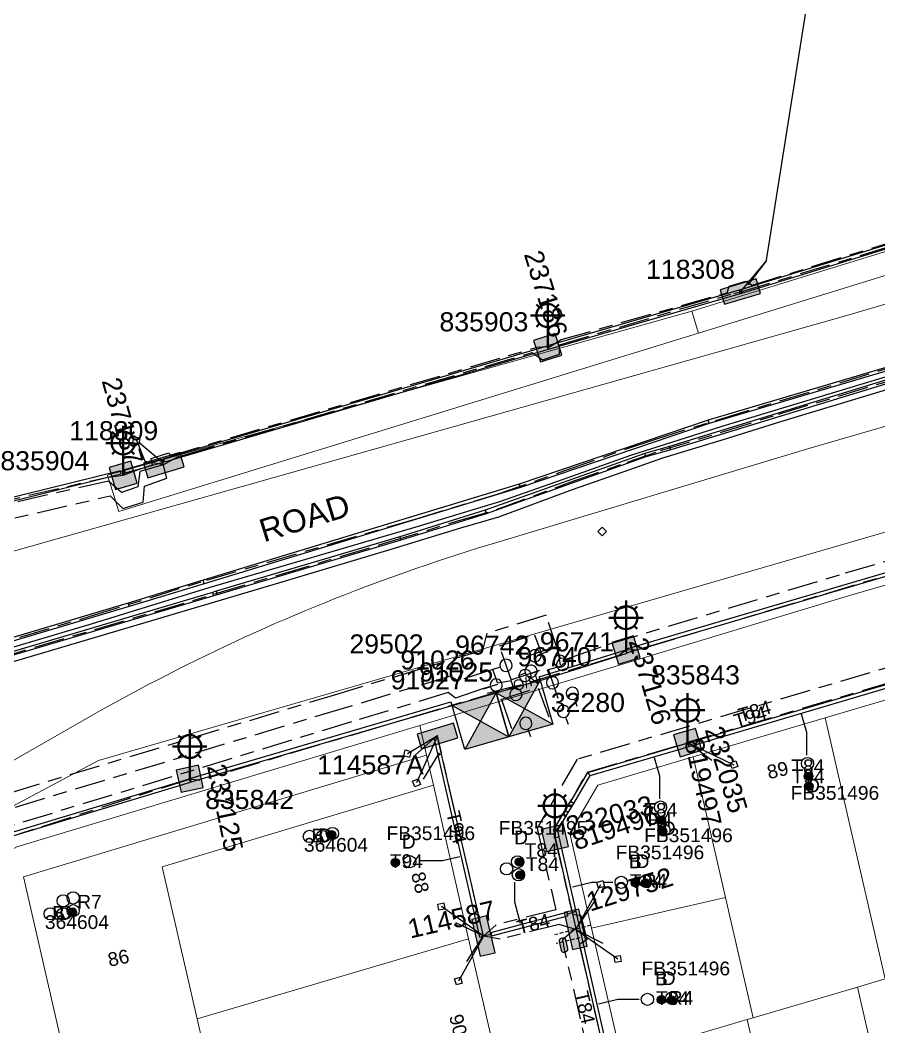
# Model space of a CAD drawing. Header units: metres. Extents: x 303957 to 307239, y 6268736 to 6272503.
# Drawn here: x 305712.5 to 305825, y 6269653.7 to 6269785.5 of the extents above; entities that cross this region are included whole.
import ezdxf
from ezdxf.enums import TextEntityAlignment as Align

# ---------------------------------------------------------------- set-up
doc = ezdxf.new("R2010")
doc.units = ezdxf.units.M
doc.linetypes.add('Cable Exist UG', pattern=[8.2, 4, -1.2, 1.8, -1.2])
doc.linetypes.add('DASHED', pattern=[0.75, 0.5, -0.25])
doc.layers.get('0').update_dxf_attribs({"color": 6})
for name, color, linetype, lineweight in [('Cadastre Land Parcels_SP_EXT', 9, 'Continuous', 5), ('Cadastre Roads_SP_EXT', 9, 'Continuous', 5), ('Cadastre Roads_SP_NEW', 2, 'Continuous', 5)]:
    doc.layers.add(name, color=color, linetype=linetype, lineweight=lineweight)
for name, color, linetype in [('Duct_SP_EXT', 7, 'Continuous'), ('Equip_HV_EXT', 7, 'Continuous'), ('Equip_LV_EXT', 7, 'Continuous'), ('Equip_SP_SL_EXT', 7, 'Continuous'), ('Mains_HV_MOD', 3, 'Continuous'), ('Mains_LV_EXT', 7, 'Continuous'), ('Mains_LV_SL_EXT', 7, 'Continuous'), ('Mains_SL_EXT', 7, 'Continuous'), ('Mains_SL_MOD', 3, 'Continuous'), ('Mains_TR_EXT', 7, 'Continuous'), ('Services_SP_EXT', 7, 'Continuous'), ('Sub_SP_EXT', 7, 'Continuous'), ('SupportsUG_SP_LV_EXT', 7, 'Continuous'), ('SupportsUG_SP_LV_SL_EXT', 7, 'Continuous'), ('Trench_SP_EXT', 7, 'Continuous')]:
    doc.layers.add(name, color=color, linetype=linetype)
doc.layers.add('UNKNOWN_FEATURES', color=1, linetype='DASHED', plot=False)
doc.styles.add('COLUMN_LABEL', font='arial.ttf')
doc.styles.add('iecARIAL', font='arial.ttf', dxfattribs={"height": 2})
doc.styles.add('POLE_LABEL', font='arial.ttf')
doc.styles.get("Standard").update_dxf_attribs({"font": 'arial.ttf'})
doc.styles.add('SWITCH_LABEL', font='arial.ttf', dxfattribs={"height": 2.5})
doc.linetypes.add('Cable P UG', pattern='A,6,-0.5,["P",Standard,S=1.7,R=0,X=0.5,Y=-1],-2.9', length=9.4)

# ---------------------------------------------------------------- blocks, each defined once
blk = doc.blocks.new('COLUMN_EXT')
blk.add_hatch(color=256).paths.add_polyline_path([(-1.49, 1.48), (-1.49, -1.49), (1.48, -1.49), (1.48, 1.48)])
blk.add_lwpolyline([(-1.49, -1.49), (1.48, -1.49), (1.48, 1.48), (-1.49, 1.48)], close=True)
for tag, height, style, flags, p in [('ASSET_NUM', 2.5, 'COLUMN_LABEL', 8, (2, 2)), ('STRUCTURE_PLANT_NUMBER', 0.2, 'POLE_LABEL', 9, (1.81, 0.03)), ('STREET_CODE', 0.2, 'COLUMN_LABEL', 9, (1.81, -0.2))]:
    blk.add_attdef(tag, text='', height=height, dxfattribs=dict(style=style, flags=flags)).set_placement(p, align=Align.MIDDLE_LEFT)
at = {"flags": 9}
for tag, p in [('COLUMN_TYPE', (1.81, -0.4)), ('OWNED_BY', (1.81, -0.6)), ('STATE', (1.81, -0.8)), ('USAGE', (1.81, -1)), ('LEGEND', (1.81, -1.2)), ('LOCATION', (1.81, -1.4)), ('STREETNAME', (1.81, -1.6)), ('SUBURB', (1.81, -1.8)), ('NOTES', (1.81, -2))]:
    blk.add_attdef(tag, text='', height=0.2, dxfattribs=at).set_placement(p, align=Align.MIDDLE_LEFT)
at = {"flags": 1}
blk.add_attdef('Z', (1.81, -2.35), '', height=0.2, dxfattribs=at)
blk = doc.blocks.new('PILLAR_EXT')
blk.add_hatch(color=256).paths.add_polyline_path([(-2.475, 0.99), (-2.475, -0.99), (2.475, -0.99), (2.475, 0.99)])
blk.add_lwpolyline([(-2.475, -0.99), (2.475, -0.99), (2.475, 0.99), (-2.475, 0.99)], close=True)
at = {"style": 'iecARIAL', "flags": 8}
blk.add_attdef('ASSET_NUM', (1.5, 3.5), '', height=2.5, dxfattribs=at)
for tag, p, flags in [('OWNED_BY', (0, -0.2), 9), ('STATE', (0, -0.4), 9), ('SUPPORT_TYPE', (0, -0.6), 9), ('USAGE', (0, -0.8), 9), ('LEGEND', (0, -1), 9), ('LOCATION', (0, -1.2), 9), ('NOTES', (0, -1.4), 9), ('STREETNAME', (0, -1.8), 9), ('SUBURB', (0, -2), 1), ('PARENT', (0, -1.6), 9)]:
    blk.add_attdef(tag, p, '', height=0.2, dxfattribs=dict(flags=flags))
blk = doc.blocks.new('DUCT_EXT')
blk.add_circle((0, 0.8), 0.8)
at = {"flags": 1}
blk.add_attdef('Z', (0, 0), '', height=0.2, dxfattribs=at)
at = {"flags": 9}
for tag, p in [('DUCT_CODE', (0, 0)), ('XSECT_TYPE', (0, -0.2)), ('STATE', (0, -0.6)), ('FB_REFERENCE', (0, -0.4)), ('NOTES', (0, -0.8))]:
    blk.add_attdef(tag, text='', height=0.2, dxfattribs=at).set_placement(p, align=Align.MIDDLE_LEFT)
blk = doc.blocks.new('SL_LANTERN_EXT')
at = {"lineweight": 40}
for p, q in [((-1.46, 5.68), (-1.06, 5.28)), ((0, 1.97), (0, 6.47)), ((1.46, 5.68), (1.06, 5.28)), ((-2.25, 4.22), (2.25, 4.22)), ((-1.46, 2.76), (-1.06, 3.16)), ((0, 0), (0, 2.72)), ((1.46, 2.76), (1.06, 3.16))]:
    blk.add_line(p, q, dxfattribs=at)
blk.add_circle((0, 4.22), 1.5, dxfattribs=at)
at = {"style": 'iecARIAL', "flags": 8}
blk.add_attdef('ASSET_NUM', (1.5, 1.5), '', height=2.5, dxfattribs=at)
for tag, p, height, flags in [('CONSTRUCTED_VOLTAGE', (0.98, -0.65), 0.2, 9), ('CONTROL_TYPE', (0.98, -0.85), 0.2, 9), ('LANTERN_PURPOSE', (0.98, -1.05), 0.2, 9), ('LANTERN_TYPE', (0.98, -1.25), 0.2, 9), ('NO_PHASES', (0.98, -1.45), 0.2, 9), ('LNUMBER', (2.18, -3.25), 2.5, 8), ('OPERATING_VOLTAGE', (0.98, -1.65), 0.2, 9), ('ORIENTATION', (0.98, -1.85), 0.2, 9), ('OWNED_BY', (0.98, -2.05), 0.2, 9), ('STATE', (0.98, -2.25), 0.2, 9), ('USAGE', (0.98, -2.45), 0.2, 9), ('CEXIST', (0.98, -2.65), 0.2, 9), ('CNEW', (0.98, -2.85), 0.2, 9), ('CNUMBER', (0.98, -3.05), 0.2, 9), ('CREMOVE', (0.98, -3.25), 0.2, 9), ('CREPLACE', (0.98, -3.45), 0.2, 9), ('LKINGHEIGHT', (0.98, -3.65), 0.2, 9), ('LBRACKET', (0.98, -3.85), 0.2, 9), ('LBRACKETVOCAB', (0.98, -4.05), 0.2, 9), ('LCATEGORY', (0.98, -4.25), 0.2, 9), ('LCHARGE1', (0.98, -4.45), 0.2, 9), ('LCHARGE1PERCENT', (0.98, -4.65), 0.2, 9), ('LCHARGE2', (0.98, -4.85), 0.2, 9), ('LCHARGE2PERCENT', (0.98, -5.05), 0.2, 9), ('LCHARGE3', (0.98, -5.25), 0.2, 9), ('LCHARGE3PERCENT', (0.98, -5.45), 0.2, 9), ('LEXIST', (0.98, -5.65), 0.2, 9), ('LLAMP', (0.98, -5.85), 0.2, 9), ('LLAMPVOCAB', (0.98, -6.05), 0.2, 9), ('LMAST', (0.98, -6.25), 0.2, 9), ('LMASTVOCAB', (0.98, -6.45), 0.2, 9), ('LNEW', (0.98, -6.65), 0.2, 9), ('LANTNUMBER', (0.98, -6.85), 0.2, 9), ('LOUTREACH', (0.98, -7.25), 0.2, 9), ('LOUTREACHVOCAB', (0.98, -7.45), 0.2, 9), ('LRATECODE', (0.98, -7.65), 0.2, 9), ('LREMOVE', (0.98, -7.85), 0.2, 9), ('LREPLACE', (0.98, -8.05), 0.2, 9), ('STREETNAME', (0.98, -9.25), 0.2, 9), ('LTYPE', (0.98, -8.25), 0.2, 9), ('LTYPEVOCAB', (0.98, -8.45), 0.2, 9), ('LEGEND', (0.98, -8.65), 0.2, 9), ('LOCATION', (0.98, -8.85), 0.2, 9), ('NOTES', (0.98, -9.05), 0.2, 9), ('SUBURB', (0.98, -9.45), 0.2, 1)]:
    blk.add_attdef(tag, p, '', height=height, dxfattribs=dict(flags=flags))
blk = doc.blocks.new('CCP_EXT')
at = {"flags": 9}
for tag, p in [('LEGEND', (0, -1.4)), ('STATE', (0, -1.8)), ('LIFE_SUPPORT', (0, -1.6)), ('NOTES', (0, -2))]:
    blk.add_attdef(tag, text='', height=0.2, dxfattribs=at).set_placement(p, align=Align.MIDDLE_LEFT)
blk.add_wipeout([(0, 0.57), (0.57, 0), (0, -0.57), (-0.57, 0)])
blk.add_lwpolyline([(-0.57, 0), (0, 0.57), (0.57, 0), (0, -0.57), (-0.57, 0)])
at = {"flags": 1}
blk.add_attdef('Z', (0, 0), '', height=0.2, dxfattribs=at)
at = {"flags": 9}
for tag, p in [('CCP_TYPE', (0, 0)), ('CONSTRUCTED_VOLTAGE', (0, -0.2)), ('OPERATING_VOLTAGE', (0, -0.6)), ('ORIENTATION', (0, -0.8)), ('OWNED_BY', (0, -1)), ('NO_PHASES', (0, -0.4)), ('USAGE', (0, -1.2))]:
    blk.add_attdef(tag, text='', height=0.2, dxfattribs=at).set_placement(p, align=Align.MIDDLE_LEFT)
blk = doc.blocks.new('LV_STJ_EXT')
h = blk.add_hatch(color=256)
edge = h.paths.add_edge_path()
edge.add_ellipse((-0.59, 0.13), major_axis=(0.226, 0.226), ratio=1, start_angle=45, end_angle=135)
edge.add_line((-0.91, 0.13), (-0.91, -0.13))
edge.add_ellipse((-0.59, -0.13), major_axis=(0.226, 0.226), ratio=1, start_angle=135, end_angle=225)
edge.add_line((-0.59, -0.45), (0.59, -0.45))
edge.add_ellipse((0.59, -0.13), major_axis=(-0.226, 0.226), ratio=1, start_angle=135, end_angle=225)
edge.add_line((0.91, -0.13), (0.91, 0.13))
edge.add_ellipse((0.59, 0.13), major_axis=(-0.226, 0.226), ratio=1, start_angle=225, end_angle=315)
edge.add_line((0.59, 0.45), (-0.59, 0.45))
blk.add_lwpolyline([(-0.91, 0.13), (-0.91, -0.13, 0.414214), (-0.59, -0.45), (0.59, -0.45, 0.414214), (0.91, -0.13), (0.91, 0.13, 0.414214), (0.59, 0.45), (-0.59, 0.45, 0.414214)], format="xyb", close=True)
at = {"flags": 1}
blk.add_attdef('Z', (0, 0), '', height=0.2, dxfattribs=at)
at = {"flags": 9}
for tag, p in [('ORIENTATION', (0, 0)), ('USAGE', (0, -0.2)), ('LEGEND', (0, -0.4)), ('NOTES', (0, -0.6))]:
    blk.add_attdef(tag, text='', height=0.2, dxfattribs=at).set_placement(p, align=Align.MIDDLE_LEFT)
blk = doc.blocks.new('SWG_HOLEC_SU_EXT')
blk.add_line((1.8, -2), (5.8, -2))
for points in [[(1, 0), (0, 0)], [(6.6, 0), (7.6, 0)]]:
    blk.add_lwpolyline(points)
for points in [[(1.8, -0.8, 1), (1.8, 0.8, 1)], [(5.8, -0.8, 1), (5.8, 0.8, 1)]]:
    blk.add_lwpolyline(points, format="xyb", close=True)
at = {"style": 'SWITCH_LABEL', "flags": 8}
blk.add_attdef('ASSET_NUM', text='', height=2.5, rotation=179.9544, dxfattribs=at).set_placement((-2.4, 0), align=Align.MIDDLE_LEFT)
at = {"flags": 1}
blk.add_attdef('Z', (0, 0), '', height=0.2, dxfattribs=at)
at = {"flags": 9}
for tag, p in [('ACTUAL_STATUS', (0, -0.4)), ('CONSTRUCTED_VOLTAGE', (0, -0.6)), ('OPERATING_VOLTAGE', (0, -1)), ('ORIENTATION', (0, -1.2)), ('OWNED_BY', (0, -1.4)), ('NO_PHASES', (0, -0.8)), ('STATE', (0, -1.8)), ('SWITCH_TYPE', (0, -2)), ('STREETNAME', (0, -2.6)), ('PARENT', (0, -1.6)), ('USAGE', (0, -2.2)), ('LOCATION', (0, -2.4)), ('SUBURB', (0, -2.8)), ('NOTES', (0, -3))]:
    blk.add_attdef(tag, text='', height=0.2, dxfattribs=at).set_placement(p, align=Align.MIDDLE_LEFT)
at = {"style": 'SWITCH_LABEL', "flags": 9}
blk.add_attdef('STREET_CODE', text='', height=0.2, dxfattribs=at).set_placement((0, -0.2), align=Align.MIDDLE_LEFT)
blk = doc.blocks.new('SWG_HOLEC_SU_NO_EXT')
blk.add_line((1.8, -2), (5.8, -2))
for points in [[(1, 0), (0, 0)], [(6.6, 0), (7.6, 0)]]:
    blk.add_lwpolyline(points)
for points in [[(1.8, -0.8, 1), (1.8, 0.8, 1)], [(5.8, -0.8, 1), (5.8, 0.8, 1)]]:
    blk.add_lwpolyline(points, format="xyb", close=True)
at = {"insert": (5.31, -3.64), "char_height": 1.4, "width": 3.8863, "attachment_point": 1, "rotation": 180}
blk.add_mtext('{\\fArial|b0|i0|c0|p34;N/O}', dxfattribs=at)
at = {"style": 'SWITCH_LABEL', "flags": 8}
blk.add_attdef('ASSET_NUM', text='', height=2.5, rotation=179.9544, dxfattribs=at).set_placement((-2.4, 0), align=Align.MIDDLE_LEFT)
at = {"flags": 1}
blk.add_attdef('Z', (0, 0), '', height=0.2, dxfattribs=at)
at = {"flags": 9}
for tag, p in [('ACTUAL_STATUS', (0, -0.4)), ('CONSTRUCTED_VOLTAGE', (0, -0.6)), ('OPERATING_VOLTAGE', (0, -1)), ('ORIENTATION', (0, -1.2)), ('OWNED_BY', (0, -1.4)), ('NO_PHASES', (0, -0.8)), ('STATE', (0, -1.8)), ('SWITCH_TYPE', (0, -2)), ('STREETNAME', (0, -2.6)), ('PARENT', (0, -1.6)), ('USAGE', (0, -2.2)), ('LOCATION', (0, -2.4)), ('SUBURB', (0, -2.8)), ('NOTES', (0, -3))]:
    blk.add_attdef(tag, text='', height=0.2, dxfattribs=at).set_placement(p, align=Align.MIDDLE_LEFT)
at = {"style": 'SWITCH_LABEL', "flags": 9}
blk.add_attdef('STREET_CODE', text='', height=0.2, dxfattribs=at).set_placement((0, -0.2), align=Align.MIDDLE_LEFT)
blk = doc.blocks.new('SWITCHING_STATION_EXT')
blk.add_hatch(color=256).paths.add_polyline_path([(-3, 3), (-3, -3), (0, 0)])
h = blk.add_hatch(color=256)
h.paths.add_polyline_path([(0, 0), (3, -3), (3, 3)])
h.paths.add_polyline_path([(3.59, -1.15), (4.63, -1.15), (4.63, -0.85), (3.59, -0.85)], flags=9)
h.paths.add_polyline_path([(3.59, -0.95), (4.83, -0.95), (4.83, -0.65), (3.59, -0.65)], flags=9)
h.paths.add_polyline_path([(3.59, -0.75), (4.63, -0.75), (4.63, -0.45), (3.59, -0.45)], flags=9)
h.paths.add_polyline_path([(3.59, -0.55), (4.83, -0.55), (4.83, -0.25), (3.59, -0.25)], flags=9)
h.paths.add_polyline_path([(3.59, -0.35), (5.69, -0.35), (5.69, -0.05), (3.59, -0.05)], flags=9)
for p, q in [((-3, 3), (3, -3)), ((-3, -3), (3, 3)), ((-2.4, 2.33), (-2.4, 2.33, 0)), ((2.33, 2.33), (2.33, 2.33, 0))]:
    blk.add_line(p, q)
blk.add_lwpolyline([(-3, 3), (3, 3), (3, -3), (-3, -3)], close=True)
for tag, height, flags, p in [('ASSET_NUM', 2.5, 8, (3.46, 2)), ('STREET_CODE', 0.2, 9, (1.5, 0)), ('CONSTRUCTED_VOLTAGE', 0.2, 9, (1.5, -0.2)), ('OPERATING_VOLTAGE', 0.2, 9, (1.5, -0.6)), ('OPERATED_BY', 0.2, 9, (1.5, -0.8)), ('ORIENTATION', 0.2, 9, (1.5, -1.2)), ('OWNED_BY', 0.2, 9, (1.5, -1.4)), ('NO_PHASES', 0.2, 9, (1.5, -0.4)), ('MAINTAINED_BY', 0.2, 9, (1.5, -1)), ('STATE', 0.2, 9, (1.5, -1.6)), ('SITE_TYPE', 0.2, 9, (1.5, -2.6)), ('PARENT', 0.2, 9, (1.5, -1.8)), ('USAGE', 0.2, 9, (1.5, -2)), ('LEGEND', 0.2, 9, (1.5, -2.2)), ('LOCATION', 0.2, 9, (1.5, -2.4)), ('STREETNAME', 0.2, 9, (1.5, -2.8)), ('SUBURB', 0.2, 9, (1.5, -3)), ('Z', 0.2, 1, (1.5, -3.4)), ('NOTES', 0.2, 9, (1.5, -3.2))]:
    blk.add_attdef(tag, text='', height=height, dxfattribs=dict(flags=flags)).set_placement(p, align=Align.MIDDLE_LEFT)
blk = doc.blocks.new('CABLE_LARGE_EXT')
h = blk.add_hatch(color=256)
edge = h.paths.add_edge_path()
edge.add_arc((0, 0.55), 0.55, 0, 360)
blk.add_circle((0, 0.55), 0.55)
at = {"flags": 1}
blk.add_attdef('Z', (0, 0), '', height=0.2, dxfattribs=at)
at = {"flags": 9}
for tag, p in [('COND_CODE', (0, 0)), ('STATE', (0, -0.4)), ('XSECT_SIZE', (0, -0.6)), ('FB_REFERENCE', (0, -0.2)), ('NOTES', (0, -0.8))]:
    blk.add_attdef(tag, text='', height=0.2, dxfattribs=at).set_placement(p, align=Align.MIDDLE_LEFT)

msp = doc.modelspace()

# ---------------------------------------------------------------- linework, layer by layer
at = {"layer": 'Cadastre Land Parcels_SP_EXT', "linetype": 'Continuous'}
for points in [[(305826.95, 6269752.39), (305879.34, 6269768.51), (305878.44, 6269771.37), (305800.46, 6269747.37), (305801.36, 6269744.51), (305826.95, 6269752.39)], [(305801.36, 6269744.51), (305800.46, 6269747.37), (305723.92, 6269725.89), (305725.42, 6269721.12), (305801.36, 6269744.51)], [(305837.5, 6269663.41), (305843.09, 6269665.06), (305835.24, 6269699.24), (305817.94, 6269694.12), (305825.79, 6269659.95), (305837.5, 6269663.41)], [(305716.65, 6269630.3), (305722.41, 6269632.01), (305712.93, 6269673.32), (305765.71, 6269689.24), (305764.82, 6269693.14), (305712.04, 6269677.22), (305695.68, 6269667.99), (305705.12, 6269626.9), (305716.65, 6269630.3)], [(305822.16, 6269658.87), (305825.79, 6269659.95), (305817.94, 6269694.12), (305800.65, 6269689.01), (305808.49, 6269654.83), (305822.16, 6269658.87)], [(305731.06, 6269634.56), (305739.71, 6269637.12), (305735.68, 6269654.7), (305731.11, 6269674.62), (305766.61, 6269685.33), (305765.71, 6269689.24), (305712.93, 6269673.32), (305722.41, 6269632.01), (305731.06, 6269634.56)], [(305804.87, 6269670.62), (305800.65, 6269689.01), (305788.15, 6269685.32), (305784.47, 6269679.03), (305787.33, 6269666.59), (305804.87, 6269670.62)], [(305771.23, 6269665.2), (305766.61, 6269685.33), (305731.11, 6269674.62), (305735.68, 6269654.7), (305771.23, 6269665.2)], [(305807.74, 6269654.61), (305808.49, 6269654.84), (305804.87, 6269670.62), (305787.33, 6269666.59), (305791.2, 6269649.72), (305807.74, 6269654.61)], [(305745.48, 6269638.82), (305759.89, 6269643.08), (305775.26, 6269647.62), (305771.23, 6269665.2), (305735.68, 6269654.7), (305739.71, 6269637.12), (305745.48, 6269638.82)], [(305843.67, 6269633.95), (305844.23, 6269634.11), (305837.5, 6269663.41), (305825.79, 6269659.95), (305822.16, 6269658.87), (305828.88, 6269629.58), (305843.67, 6269633.95)], [(305817.22, 6269626.13), (305828.88, 6269629.58), (305822.16, 6269658.87), (305808.49, 6269654.83), (305807.74, 6269654.61), (305814.47, 6269625.32), (305817.22, 6269626.13)], [(305814.47, 6269625.32), (305807.74, 6269654.61), (305791.2, 6269649.72), (305796.8, 6269625.3), (305802.72, 6269621.84), (305814.47, 6269625.32)]]:
    msp.add_lwpolyline(points, close=True, dxfattribs=at)
for points in [[(305896.87, 6269752.9), (305815.78, 6269729.41), (305773.76, 6269716.73), (305772.41, 6269716.32), (305771.05, 6269715.9), (305769.7, 6269715.47), (305768.35, 6269715.03), (305767.01, 6269714.59), (305765.67, 6269714.13), (305764.32, 6269713.67), (305762.99, 6269713.21), (305761.65, 6269712.73), (305760.32, 6269712.25), (305758.99, 6269711.76), (305757.66, 6269711.26), (305756.34, 6269710.76), (305755.02, 6269710.25), (305753.7, 6269709.73), (305752.38, 6269709.2), (305751.07, 6269708.67), (305749.76, 6269708.12), (305748.45, 6269707.58), (305747.15, 6269707.02), (305745.85, 6269706.46), (305744.55, 6269705.88), (305743.26, 6269705.31), (305741.97, 6269704.72), (305740.68, 6269704.13), (305739.4, 6269703.53), (305738.12, 6269702.92), (305736.84, 6269702.3), (305735.57, 6269701.68), (305734.3, 6269701.05), (305733.03, 6269700.42), (305731.77, 6269699.77), (305730.51, 6269699.12), (305729.25, 6269698.47), (305728, 6269697.8), (305726.75, 6269697.13), (305725.51, 6269696.45), (305724.27, 6269695.77), (305723.03, 6269695.07), (305721.8, 6269694.38), (305680.99, 6269671.02)], [(305712.04, 6269677.22), (305764.82, 6269693.14), (305821.45, 6269710.23), (305899.9, 6269732.95)]]:
    msp.add_lwpolyline(points, dxfattribs=at)
at = {"layer": 'Duct_SP_EXT'}
for p, q in [((305921.62, 6269768.42), (305802.59, 6269733.1)), ((305921.76, 6269767.96), (305802.73, 6269732.65)), ((305838.15, 6269759.79), (305806.85, 6269750.15)), ((305838.29, 6269759.34), (305806.99, 6269749.7)), ((305806.66, 6269750.1), (305781.55, 6269742.82)), ((305806.8, 6269749.64), (305781.68, 6269742.36)), ((305806.85, 6269750.15), (305806.66, 6269750.1)), ((305806.66, 6269750.1), (305806.73, 6269749.87)), ((305806.8, 6269749.64), (305806.73, 6269749.87)), ((305806.99, 6269749.7), (305806.8, 6269749.64)), ((305806.85, 6269750.15), (305806.92, 6269749.93)), ((305806.85, 6269750.15), (305806.92, 6269749.93)), ((305806.99, 6269749.7), (305806.92, 6269749.93)), ((305806.99, 6269749.7), (305806.92, 6269749.93)), ((305781.53, 6269742.81), (305731.26, 6269728.05)), ((305781.67, 6269742.35), (305731.4, 6269727.58)), ((305781.55, 6269742.82), (305781.53, 6269742.81)), ((305781.53, 6269742.81), (305781.6, 6269742.58)), ((305781.55, 6269742.82), (305781.62, 6269742.59)), ((305781.55, 6269742.82), (305781.62, 6269742.59)), ((305781.67, 6269742.35), (305781.6, 6269742.58)), ((305781.68, 6269742.36), (305781.62, 6269742.59)), ((305781.68, 6269742.36), (305781.62, 6269742.59)), ((305781.68, 6269742.36), (305781.67, 6269742.35)), ((305833.2, 6269740.58), (305797.56, 6269729.67)), ((305833.34, 6269740.12), (305797.7, 6269729.21)), ((305802.59, 6269733.1), (305777.86, 6269724.74)), ((305802.73, 6269732.65), (305778.01, 6269724.29)), ((305802.59, 6269733.1), (305802.66, 6269732.87)), ((305802.73, 6269732.65), (305802.66, 6269732.87)), ((305794.3, 6269728.75), (305773.39, 6269721.31)), ((305797.56, 6269729.67), (305794.3, 6269728.75)), ((305794.3, 6269728.75), (305794.37, 6269728.52)), ((305794.44, 6269728.29), (305794.37, 6269728.52)), ((305797.7, 6269729.21), (305794.44, 6269728.29)), ((305797.56, 6269729.67), (305797.63, 6269729.44)), ((305797.7, 6269729.21), (305797.63, 6269729.44)), ((305731.11, 6269728), (305726.14, 6269726.6)), ((305731.24, 6269727.54), (305726.26, 6269726.14)), ((305731.11, 6269728), (305731.18, 6269727.77)), ((305731.24, 6269727.54), (305731.18, 6269727.77)), ((305731.26, 6269728.05), (305731.33, 6269727.81)), ((305731.4, 6269727.58), (305731.33, 6269727.81)), ((305794.44, 6269728.29), (305773.55, 6269720.85)), ((305725.63, 6269726.48), (305679.78, 6269715.1)), ((305725.74, 6269726.01), (305679.9, 6269714.63)), ((305725.63, 6269726.48), (305725.68, 6269726.24)), ((305725.74, 6269726.01), (305725.68, 6269726.24)), ((305726.14, 6269726.6), (305726, 6269726.57)), ((305726, 6269726.57), (305726.06, 6269726.34)), ((305726.12, 6269726.1), (305726.06, 6269726.34)), ((305726.26, 6269726.14), (305726.12, 6269726.1)), ((305726.14, 6269726.6), (305726.2, 6269726.37)), ((305726.26, 6269726.14), (305726.2, 6269726.37)), ((305777.86, 6269724.74), (305736.45, 6269712.14)), ((305777.86, 6269724.74), (305777.93, 6269724.51)), ((305778.01, 6269724.29), (305736.59, 6269711.68)), ((305778.01, 6269724.29), (305777.93, 6269724.51)), ((305773.39, 6269721.31), (305762.21, 6269717.84)), ((305773.55, 6269720.85), (305762.34, 6269717.38)), ((305773.39, 6269721.31), (305773.47, 6269721.08)), ((305773.55, 6269720.85), (305773.47, 6269721.08)), ((305791.79, 6269703.1), (305846.37, 6269719.21)), ((305791.93, 6269702.64), (305846.51, 6269718.75)), ((305762.21, 6269717.84), (305738.18, 6269710.69)), ((305762.34, 6269717.38), (305738.31, 6269710.23)), ((305762.21, 6269717.84), (305762.28, 6269717.61)), ((305762.34, 6269717.38), (305762.28, 6269717.61)), ((305736.45, 6269712.14), (305726.64, 6269709.16)), ((305736.59, 6269711.68), (305726.78, 6269708.7)), ((305736.45, 6269712.14), (305736.52, 6269711.91)), ((305736.45, 6269712.14), (305736.52, 6269711.91)), ((305736.59, 6269711.68), (305736.52, 6269711.91)), ((305736.59, 6269711.68), (305736.52, 6269711.91)), ((305737.7, 6269710.55), (305706.3, 6269701.25)), ((305737.84, 6269710.09), (305706.45, 6269700.8)), ((305738.18, 6269710.69), (305737.7, 6269710.55)), ((305737.7, 6269710.55), (305737.77, 6269710.32)), ((305737.7, 6269710.55), (305737.77, 6269710.32)), ((305737.84, 6269710.09), (305737.77, 6269710.32)), ((305737.84, 6269710.09), (305737.77, 6269710.32)), ((305738.31, 6269710.23), (305737.84, 6269710.09)), ((305738.18, 6269710.69), (305738.25, 6269710.46)), ((305738.31, 6269710.23), (305738.25, 6269710.46)), ((305726.64, 6269709.16), (305711.41, 6269704.62)), ((305726.64, 6269709.16), (305726.71, 6269708.93)), ((305726.78, 6269708.7), (305726.71, 6269708.93)), ((305726.78, 6269708.7), (305711.54, 6269704.16)), ((305780.46, 6269699.48), (305791.85, 6269703.04)), ((305780.6, 6269699.03), (305791.99, 6269702.58)), ((305791.79, 6269703.1), (305791.86, 6269702.87)), ((305791.85, 6269703.04), (305791.92, 6269702.81)), ((305791.93, 6269702.64), (305791.86, 6269702.87)), ((305791.99, 6269702.58), (305791.92, 6269702.81)), ((305799.98, 6269690.85), (305834.56, 6269701.06)), ((305800.12, 6269690.38), (305834.7, 6269700.6)), ((305780.46, 6269699.48), (305780.53, 6269699.26)), ((305780.6, 6269699.03), (305780.53, 6269699.26)), ((305768.92, 6269696.2), (305768.99, 6269695.97)), ((305769.06, 6269695.74), (305768.99, 6269695.97)), ((305767.13, 6269691.63), (305766.89, 6269691.57)), ((305767.13, 6269691.63), (305767.65, 6269689.36)), ((305766.66, 6269691.52), (305766.89, 6269691.57)), ((305766.66, 6269691.52), (305767.18, 6269689.25)), ((305786.83, 6269686.96), (305799.98, 6269690.85)), ((305787.15, 6269686.56), (305800.12, 6269690.38)), ((305799.98, 6269690.85), (305800.05, 6269690.62)), ((305799.98, 6269690.85), (305800.05, 6269690.62)), ((305800.12, 6269690.38), (305800.05, 6269690.62)), ((305800.12, 6269690.38), (305800.05, 6269690.62)), ((305767.18, 6269689.25), (305767.41, 6269689.3)), ((305767.18, 6269689.25), (305767.41, 6269689.3)), ((305767.65, 6269689.36), (305767.41, 6269689.3)), ((305767.65, 6269689.36), (305767.41, 6269689.3)), ((305784.62, 6269683.19), (305786.83, 6269686.96)), ((305785.03, 6269682.93), (305787.15, 6269686.56)), ((305786.83, 6269686.96), (305786.99, 6269686.76)), ((305787.15, 6269686.56), (305786.99, 6269686.76)), ((305710.74, 6269678.94), (305734.65, 6269686.16)), ((305710.94, 6269678.49), (305734.79, 6269685.7)), ((305734.65, 6269686.16), (305734.72, 6269685.93)), ((305734.79, 6269685.7), (305734.72, 6269685.93)), ((305734.73, 6269686.19), (305734.8, 6269685.96)), ((305734.87, 6269685.73), (305734.8, 6269685.96)), ((305783.85, 6269681.97), (305784.63, 6269683.19)), ((305784.26, 6269681.72), (305785.03, 6269682.93)), ((305784.63, 6269683.19), (305784.62, 6269683.19)), ((305784.62, 6269683.19), (305784.83, 6269683.06)), ((305784.63, 6269683.19), (305784.83, 6269683.06)), ((305785.03, 6269682.93), (305784.83, 6269683.06)), ((305785.03, 6269682.93), (305784.83, 6269683.06)), ((305785.03, 6269682.93), (305785.03, 6269682.93)), ((305782.39, 6269679.48), (305783.85, 6269681.97)), ((305782.9, 6269679.4), (305784.26, 6269681.72)), ((305783.85, 6269681.97), (305784.05, 6269681.85)), ((305784.26, 6269681.72), (305784.05, 6269681.85)), ((305782.62, 6269678.44), (305782.39, 6269679.48)), ((305782.39, 6269679.48), (305782.64, 6269679.44)), ((305782.62, 6269678.44), (305782.86, 6269678.49)), ((305782.62, 6269678.44), (305782.86, 6269678.49)), ((305784.85, 6269668.66), (305782.62, 6269678.44)), ((305782.9, 6269679.4), (305782.64, 6269679.44)), ((305783.09, 6269678.55), (305782.86, 6269678.49)), ((305783.09, 6269678.55), (305782.86, 6269678.49)), ((305783.09, 6269678.55), (305782.9, 6269679.4)), ((305785.32, 6269668.77), (305783.09, 6269678.55)), ((305774.14, 6269666.04), (305784.11, 6269668.67)), ((305774.27, 6269665.57), (305784.23, 6269668.2)), ((305784.11, 6269668.67), (305784.17, 6269668.43)), ((305784.23, 6269668.2), (305784.17, 6269668.43)), ((305784.85, 6269668.66), (305785.09, 6269668.71)), ((305784.85, 6269668.66), (305785.09, 6269668.71)), ((305785.32, 6269668.77), (305785.09, 6269668.71)), ((305785.32, 6269668.77), (305785.09, 6269668.71)), ((305772.65, 6269665.42), (305772.88, 6269665.47)), ((305773.12, 6269665.53), (305772.88, 6269665.47)), ((305774.14, 6269666.04), (305774.21, 6269665.81)), ((305774.27, 6269665.57), (305774.21, 6269665.81))]:
    msp.add_line(p, q, dxfattribs=at)
for points in [[(305815.53, 6269689.22), (305815.53, 6269692.19), (305814.84, 6269694.6)], [(305796.27, 6269683.51), (305796.27, 6269686.49), (305795.58, 6269688.89)], [(305764.84, 6269675.44), (305767.82, 6269675.44), (305770.07, 6269675.95)], [(305777.26, 6269672.59), (305777.26, 6269670.03), (305777.98, 6269667.23)], [(305790.13, 6269672.55), (305787.37, 6269672.55), (305784.83, 6269671.95)], [(305793.55, 6269657.23), (305790.79, 6269657.23), (305788.25, 6269656.63)]]:
    msp.add_lwpolyline(points, dxfattribs=at)
at = {"layer": 'Mains_HV_MOD', "linetype": 'Cable Exist UG'}
msp.add_lwpolyline([(305775.01, 6269698.73), (305776.86, 6269699), (305775.26, 6269703.54), (305779.87, 6269705.01), (305781.58, 6269700.4), (305783.24, 6269700.89)], dxfattribs=at)
at = {"layer": 'Mains_LV_EXT', "linetype": 'Cable Exist UG'}
for points in [[(305806.85, 6269749.89), (305836.7, 6269758.99), (305837.47, 6269757.99), (305839.71, 6269758.64), (305839.83, 6269759.95), (305877.36, 6269770.96), (305883.78, 6269772.77), (305883.93, 6269773.21), (305886.18, 6269773.99), (305887.94, 6269773.11)], [(305731.24, 6269727.24), (305733.18, 6269728.33), (305733.18, 6269728.33), (305734.08, 6269728.57), (305779.54, 6269741.94), (305780.93, 6269740.98), (305783.15, 6269741.73), (305783.14, 6269742.97), (305805.95, 6269749.7), (305806.85, 6269749.89)], [(305617.29, 6269699.84), (305664.3, 6269712.28), (305666.61, 6269710.71), (305677.5, 6269712.64), (305679.23, 6269710.95), (305682.28, 6269711.49), (305682.76, 6269713.59), (305724.29, 6269723.19), (305725.95, 6269721.53), (305728.62, 6269722.37), (305728.78, 6269724.45), (305731.7, 6269725.5), (305731.16, 6269727.54)], [(305731.23, 6269727.59), (305731.1, 6269727.2), (305728.15, 6269726.36), (305728.15, 6269726.36), (305727.9, 6269724.36), (305725.78, 6269723.61), (305724.06, 6269725.12), (305682.19, 6269715.6), (305681.52, 6269713.39), (305678.66, 6269712.88), (305677.57, 6269714.72), (305666.09, 6269712.65), (305662.64, 6269726.54)], [(305834.47, 6269701.12), (305799.88, 6269690.88)], [(305785.26, 6269666.43), (305783.08, 6269667.08), (305775.35, 6269665.15), (305773.17, 6269665.55)], [(305785.24, 6269666.51), (305783.53, 6269665.08), (305783.64, 6269664.45)]]:
    msp.add_lwpolyline(points, dxfattribs=at)
at = {"layer": 'Mains_LV_SL_EXT', "linetype": 'Cable Exist UG'}
msp.add_lwpolyline([(305782.54, 6269678.38), (305782.72, 6269680.04), (305782.72, 6269680.04), (305786.79, 6269687.01), (305799.88, 6269690.88)], dxfattribs=at)
at = {"layer": 'Mains_SL_EXT', "linetype": 'Cable Exist UG'}
for points in [[(305846.18, 6269719.47), (305845.33, 6269718.54), (305793.36, 6269702.98), (305791.86, 6269703.02)], [(305734.75, 6269686.09), (305710.86, 6269678.44), (305694.66, 6269669.28), (305692.57, 6269667.93), (305691.55, 6269667.95)]]:
    msp.add_lwpolyline(points, dxfattribs=at)
at = {"layer": 'Mains_SL_MOD', "linetype": 'Cable Exist UG'}
for points in [[(305781.59, 6269742.58), (305783.34, 6269743.64), (305805.1, 6269749.79), (305805.37, 6269750.66), (305807.54, 6269751.29), (305808.37, 6269750.78), (305836.59, 6269759.49), (305838.27, 6269759.5)], [(305679.55, 6269714.7), (305681.66, 6269715.9), (305681.66, 6269715.9), (305723.97, 6269725.65), (305725.98, 6269725.88)]]:
    msp.add_lwpolyline(points, dxfattribs=at)
at = {"layer": 'Services_SP_EXT'}
for points in [[(305810.27, 6269754.03), (305817.4, 6269799.21), (305825.88, 6269808.64)], [(305806.85, 6269749.89), (305810.27, 6269753.98)]]:
    msp.add_lwpolyline(points, dxfattribs=at)
at = {"layer": 'Trench_SP_EXT', "linetype": 'Cable Exist UG'}
for points in [[(305810.27, 6269753.99), (305806.9, 6269749.66)], [(305773.72, 6269697.34), (305778.43, 6269698.6)], [(305799.87, 6269690.97), (305803.72, 6269688.12)], [(305787.9, 6269670.37), (305785.26, 6269666.43)], [(305784.17, 6269668.43), (305785.08, 6269668.75)], [(305773.15, 6269665.58), (305768.96, 6269667.58)], [(305773.15, 6269665.58), (305770.67, 6269661.8)], [(305773.15, 6269665.58), (305774.21, 6269665.81)], [(305785.26, 6269666.43), (305789.69, 6269664.17)]]:
    msp.add_lwpolyline(points, dxfattribs=at)
at = {"layer": 'UNKNOWN_FEATURES'}
for points in [[(305787.25, 6269666.96), (305782.53, 6269665.72)], [(305785.81, 6269665.33), (305782.72, 6269664.57)]]:
    msp.add_lwpolyline(points, dxfattribs=at)

# ---------------------------------------------------------------- block references
at = {"layer": 'Duct_SP_EXT'}
for name, p, rotation in [('DUCT_EXT', (305814.82, 6269688.15), 269.9999999999998), ('CABLE_LARGE_EXT', (305815.2, 6269686.47), 269.9999999999998), ('CABLE_LARGE_EXT', (305815.25, 6269685.16), 269.9999999999998), ('DUCT_EXT', (305795.56, 6269682.44), 269.9999999999998), ('CABLE_LARGE_EXT', (305795.93, 6269680.76), 269.9999999999998), ('DUCT_EXT', (305796.02, 6269679.44), 269.0122395877119), ('CABLE_LARGE_EXT', (305796.02, 6269679.44), 269.0122395877119), ('DUCT_EXT', (305778.45, 6269675.26), 90.0000000000002), ('CABLE_LARGE_EXT', (305778.45, 6269675.26), 90.0857813383761), ('DUCT_EXT', (305777.01, 6269674.35), 90.0000000000002), ('DUCT_EXT', (305778.55, 6269673.58), 90.0000000000002), ('CABLE_LARGE_EXT', (305778.52, 6269673.54), 90.0857813383761)]:
    msp.add_blockref(name, p, dxfattribs=dict(at, rotation=rotation))
for name, p in [('DUCT_EXT', (305753.39, 6269678.18)), ('DUCT_EXT', (305750.37, 6269677.8)), ('DUCT_EXT', (305752.07, 6269677.79)), ('CABLE_LARGE_EXT', (305753.29, 6269678.26)), ('DUCT_EXT', (305763.52, 6269674.49)), ('CABLE_LARGE_EXT', (305761.62, 6269674.62)), ('DUCT_EXT', (305791.23, 6269671.79)), ('DUCT_EXT', (305794.4, 6269671.93)), ('CABLE_LARGE_EXT', (305793.08, 6269671.98)), ('CABLE_LARGE_EXT', (305794.4, 6269671.93)), ('DUCT_EXT', (305718.13, 6269669.35)), ('DUCT_EXT', (305719.43, 6269669.75)), ('DUCT_EXT', (305716.43, 6269667.67)), ('DUCT_EXT', (305718.13, 6269667.67)), ('DUCT_EXT', (305719.44, 6269668.08)), ('CABLE_LARGE_EXT', (305719.33, 6269668.15)), ('DUCT_EXT', (305794.65, 6269656.47)), ('CABLE_LARGE_EXT', (305796.5, 6269656.66)), ('DUCT_EXT', (305797.83, 6269656.61)), ('CABLE_LARGE_EXT', (305797.83, 6269656.61))]:
    msp.add_blockref(name, p, dxfattribs=at)
at = {"layer": 'Equip_HV_EXT'}
ref = msp.add_blockref('SWG_HOLEC_SU_EXT', (305781.58, 6269700.4), dxfattribs=dict(at, rotation=290.6990800901256))
ref.add_attrib('ASSET_NUM', '96742', dxfattribs={"layer": '0', "height": 2.5, "style": 'SWITCH_LABEL'}).set_placement((305779.18, 6269701.65), align=Align.BOTTOM_RIGHT)
ref = msp.add_blockref('SWG_HOLEC_SU_EXT', (305782.96, 6269702.83), dxfattribs=dict(at, rotation=288.7469010181925))
ref.add_attrib('ASSET_NUM', '96741', dxfattribs={"layer": '0', "height": 2.5, "style": 'SWITCH_LABEL'}).set_placement((305780.56, 6269704.08), align=Align.MIDDLE_LEFT)
ref = msp.add_blockref('SWG_HOLEC_SU_NO_EXT', (305774.41, 6269700.45), dxfattribs=dict(at, rotation=18.11341398077514))
ref.add_attrib('ASSET_NUM', '91026', dxfattribs={"layer": '0', "height": 2.5, "style": 'SWITCH_LABEL'}).set_placement((305772.01, 6269701.7), align=Align.MIDDLE_RIGHT)
ref = msp.add_blockref('SWG_HOLEC_SU_EXT', (305784.89, 6269702.13), dxfattribs=dict(at, rotation=199.0691934268322))
ref.add_attrib('ASSET_NUM', '96740', dxfattribs={"layer": '0', "height": 2.5, "style": 'SWITCH_LABEL'}).set_placement((305782.49, 6269703.38), align=Align.TOP_CENTER)
ref = msp.add_blockref('SWG_HOLEC_SU_EXT', (305773.13, 6269697.86), dxfattribs=dict(at, rotation=18.16107981674124))
ref.add_attrib('ASSET_NUM', '91027', dxfattribs={"layer": '0', "height": 2.5, "style": 'SWITCH_LABEL'}).set_placement((305770.73, 6269699.11), align=Align.MIDDLE_RIGHT)
ref = msp.add_blockref('SWG_HOLEC_SU_EXT', (305776.84, 6269698.88), dxfattribs=dict(at, rotation=289.0156294382078))
ref.add_attrib('ASSET_NUM', '91025', dxfattribs={"layer": '0', "height": 2.5, "style": 'SWITCH_LABEL'}).set_placement((305774.44, 6269700.13), align=Align.MIDDLE_RIGHT)
at = {"layer": 'Equip_LV_EXT', "rotation": 102.9513390695118}
msp.add_blockref('LV_STJ_EXT', (305783.65, 6269664.38), dxfattribs=at)
at = {"layer": 'Equip_SP_SL_EXT'}
ref = msp.add_blockref('SL_LANTERN_EXT', (305781.59, 6269742.58), dxfattribs=at)
ref.add_attrib('ASSET_NUM', '237186', dxfattribs={"layer": '0', "height": 2.5, "rotation": 287.2161, "style": 'iecARIAL'}).set_placement((305783.09, 6269744.08), align=Align.MIDDLE_RIGHT)
ref = msp.add_blockref('SL_LANTERN_EXT', (305725.98, 6269725.88), dxfattribs=at)
ref.add_attrib('ASSET_NUM', '237187', dxfattribs={"layer": '0', "height": 2.5, "rotation": 285.5928, "style": 'iecARIAL'}).set_placement((305727.48, 6269727.38), align=Align.MIDDLE_RIGHT)
ref = msp.add_blockref('SL_LANTERN_EXT', (305791.86, 6269703.02), dxfattribs=at)
ref.add_attrib('ASSET_NUM', '237126', dxfattribs={"layer": '0', "height": 2.5, "rotation": 286.372, "style": 'iecARIAL'}).set_placement((305793.36, 6269704.52), align=Align.MIDDLE_LEFT)
ref = msp.add_blockref('SL_LANTERN_EXT', (305799.92, 6269690.89), dxfattribs=at)
ref.add_attrib('ASSET_NUM', '232035', dxfattribs={"layer": '0', "height": 2.5, "rotation": 286.4516, "style": 'iecARIAL'}).set_placement((305801.42, 6269692.39), align=Align.BOTTOM_LEFT)
ref = msp.add_blockref('SL_LANTERN_EXT', (305734.71, 6269686.15), dxfattribs=at)
ref.add_attrib('ASSET_NUM', '237125', dxfattribs={"layer": '0', "height": 2.5, "rotation": 281.7251, "style": 'iecARIAL'}).set_placement((305736.21, 6269687.65), align=Align.BOTTOM_LEFT)
ref = msp.add_blockref('SL_LANTERN_EXT', (305782.54, 6269678.38), dxfattribs=at)
ref.add_attrib('ASSET_NUM', '232033', dxfattribs={"layer": '0', "height": 2.5, "rotation": 14.6895, "style": 'iecARIAL'}).set_placement((305784.04, 6269679.88), align=Align.MIDDLE_LEFT)
at = {"layer": 'Sub_SP_EXT'}
ref = msp.add_blockref('SWITCHING_STATION_EXT', (305778.54, 6269695.36), dxfattribs=dict(at, rotation=286.1927093791448))
ref.add_attrib('ASSET_NUM', '32280', dxfattribs={"layer": '0', "height": 2.5}).set_placement((305782, 6269696.14), align=Align.MIDDLE_LEFT)
at = {"layer": 'SupportsUG_SP_LV_EXT'}
ref = msp.add_blockref('PILLAR_EXT', (305806.82, 6269749.93), dxfattribs=dict(at, rotation=16.6262094889084))
ref.add_attrib('ASSET_NUM', '118308', dxfattribs={"layer": '0', "height": 2.5}).set_placement((305794.47, 6269752.85), align=Align.MIDDLE_LEFT)
ref = msp.add_blockref('PILLAR_EXT', (305767.16, 6269691.75), dxfattribs=dict(at, rotation=16.79036681124406))
ref.add_attrib('ASSET_NUM', '114587A', dxfattribs={"layer": '0', "height": 2.5, "style": 'iecARIAL'}).set_placement((305765.36, 6269687.98), align=Align.MIDDLE_RIGHT)
ref = msp.add_blockref('PILLAR_EXT', (305785.26, 6269666.43), dxfattribs=dict(at, rotation=282.9230092609208))
ref.add_attrib('ASSET_NUM', '129752', dxfattribs={"layer": '0', "height": 2.5, "rotation": 17.5289, "style": 'iecARIAL'}).set_placement((305786.76, 6269669.93), align=Align.MIDDLE_LEFT)
ref = msp.add_blockref('PILLAR_EXT', (305773.17, 6269665.55), dxfattribs=dict(at, rotation=102.9249190099824))
ref.add_attrib('ASSET_NUM', '114587', dxfattribs={"layer": '0', "height": 2.5, "rotation": 12.9249, "style": 'iecARIAL'}).set_placement((305774.67, 6269669.05), align=Align.MIDDLE_RIGHT)
at = {"layer": 'SupportsUG_SP_LV_SL_EXT'}
ref = msp.add_blockref('COLUMN_EXT', (305781.59, 6269742.58), dxfattribs=dict(at, rotation=197.7838884804414))
ref.add_attrib('ASSET_NUM', '835903', dxfattribs={"layer": '0', "height": 2.5, "style": 'COLUMN_LABEL'}).set_placement((305779.06, 6269745.98), align=Align.MIDDLE_RIGHT)
ref = msp.add_blockref('COLUMN_EXT', (305725.98, 6269725.88), dxfattribs=dict(at, rotation=16.29033919216652))
ref.add_attrib('ASSET_NUM', '835904', dxfattribs={"layer": '0', "height": 2.5, "style": 'COLUMN_LABEL'}).set_placement((305721.55, 6269727.79), align=Align.MIDDLE_RIGHT)
ref = msp.add_blockref('COLUMN_EXT', (305791.86, 6269703.02), dxfattribs=dict(at, rotation=16.74197035439485))
ref.add_attrib('ASSET_NUM', '835843', dxfattribs={"layer": '0', "height": 2.5, "style": 'COLUMN_LABEL'}).set_placement((305795.12, 6269699.75), align=Align.MIDDLE_LEFT)
ref = msp.add_blockref('COLUMN_EXT', (305799.92, 6269690.89), dxfattribs=dict(at, rotation=106.4516387355538))
ref.add_attrib('ASSET_NUM', '819497', dxfattribs={"layer": '0', "height": 2.5, "rotation": 282.359, "style": 'COLUMN_LABEL'}).set_placement((305801.92, 6269691.64), align=Align.TOP_LEFT)
ref = msp.add_blockref('COLUMN_EXT', (305734.71, 6269686.15), dxfattribs=dict(at, rotation=12.17145812356952))
ref.add_attrib('ASSET_NUM', '835842', dxfattribs={"layer": '0', "height": 2.5, "style": 'COLUMN_LABEL'}).set_placement((305736.71, 6269683.44), align=Align.MIDDLE_LEFT)
ref = msp.add_blockref('COLUMN_EXT', (305782.54, 6269678.38), dxfattribs=dict(at, rotation=282.9230212021341))
ref.add_attrib('ASSET_NUM', '819496', dxfattribs={"layer": '0', "height": 2.5, "rotation": 18.3986, "style": 'COLUMN_LABEL'}).set_placement((305784.54, 6269679.13), align=Align.TOP_LEFT)

# ---------------------------------------------------------------- texts
at = {"layer": 'Cadastre Land Parcels_SP_EXT', "linetype": 'Continuous'}
for s, rotation, p in [('89', 12.9178, (305810.55, 6269686.09)), ('88', 283.9741, (305763.68, 6269673.7)), ('86', 11.8215, (305724.18, 6269661.53)), ('90', 284.0362, (305768.66, 6269655.06))]:
    msp.add_text(s, height=1.8, rotation=rotation, dxfattribs=at).set_placement(p)
at = {"layer": 'Cadastre Roads_SP_EXT'}
msp.add_text('ROAD', height=3, rotation=17.1749, dxfattribs=at).set_placement((305744.4, 6269717.1))
at = {"layer": 'Duct_SP_EXT'}
for s, p in [('T84', (305813.49, 6269686.88)), ('T94', (305813.54, 6269685.57)), ('FB351496', (305813.41, 6269683.4)), ('D', (305815.44, 6269684.35)), ('T84', (305794.23, 6269681.17)), ('R4', (305794.66, 6269679.9)), ('FB351496', (305760.48, 6269678.12)), ('FB351495', (305775.18, 6269678.82)), ('B', (305795.75, 6269678.77)), ('D', (305796.55, 6269678.79)), ('364604', (305749.67, 6269676.6)), ('B', (305750.62, 6269677.81)), ('D', (305751.53, 6269677.84)), ('D', (305762.48, 6269677.01)), ('D', (305777.2, 6269677.56)), ('FB351496', (305794.23, 6269677.85)), ('T84', (305778.58, 6269675.9)), ('FB351496', (305790.49, 6269675.61)), ('T94', (305760.9, 6269674.46)), ('T84', (305778.73, 6269674.07)), ('B', (305792.23, 6269674.43)), ('D', (305793.1, 6269674.45)), ('T84', (305792.35, 6269671.85)), ('R4', (305794.03, 6269671.88)), ('R7', (305719.96, 6269669.14)), ('B', (305716.68, 6269667.68)), ('D', (305717.58, 6269667.71)), ('364604', (305715.73, 6269666.48)), ('FB351496', (305793.88, 6269660.41)), ('B', (305795.65, 6269659.11)), ('D', (305796.53, 6269659.13)), ('T84', (305795.78, 6269656.53)), ('R4', (305797.45, 6269656.56))]:
    msp.add_text(s, height=1.8, dxfattribs=at).set_placement(p)
at = {"layer": 'Mains_LV_EXT'}
for s, rotation, p in [('T94', 16.5008, (305806.29, 6269692.77)), ('T84', 16.4516, (305806.86, 6269693.53)), ('T94', 282.9249, (305768.28, 6269681.69)), ('T84', 13.9941, (305777.83, 6269665.77)), ('T84', 282.9976, (305785.11, 6269658.11))]:
    msp.add_text(s, height=1.8, rotation=rotation, dxfattribs=at).set_placement(p)

# ---------------------------------------------------------------- next in the draw order: block references
at = {"layer": 'Services_SP_EXT'}
for p, rotation in [((305727.72, 6269730.47), 215.0958169005996), ((305788.71, 6269718.53), 90.0000000000002), ((305763.22, 6269689.43), 30.46595495191131), ((305805.99, 6269687.99), 154.4516389432287), ((305764.41, 6269685.61), 65.90007379738209), ((305788.53, 6269672.31), 240.9230090496465), ((305767.67, 6269669.42), 324.9249190997089), ((305790.76, 6269662.56), 144.9230093324159), ((305769.9, 6269659.67), 60.92491915560495)]:
    msp.add_blockref('CCP_EXT', p, dxfattribs=dict(at, rotation=rotation))

# ---------------------------------------------------------------- next in the draw order: linework, layer by layer
at = {"layer": 'Cadastre Roads_SP_NEW', "color": 252, "flags": 128}
for points in [[(305651.35, 6269758.82), (305662.42, 6269716.56), (305662.42, 6269716.56, 0.372825), (305677.31, 6269706.24), (305677.31, 6269706.24), (305821.09, 6269746.91), (305863.91, 6269759.59)], [(305839.75, 6269722.51), (305722.77, 6269688.54), (305680.9, 6269666.29), (305680.9, 6269666.29, 0.282198), (305674.92, 6269653.61), (305674.92, 6269653.61), (305683.74, 6269618.45)]]:
    msp.add_lwpolyline(points, format="xyb", dxfattribs=at)
at = {"layer": 'Duct_SP_EXT'}
for p, q in [((305734.73, 6269686.19), (305768.92, 6269696.2)), ((305734.87, 6269685.73), (305769.06, 6269695.74)), ((305767.18, 6269689.25), (305772.65, 6269665.42)), ((305767.65, 6269689.36), (305773.12, 6269665.53)), ((305794.9, 6269624.55), (305784.85, 6269668.66)), ((305795.37, 6269624.66), (305785.32, 6269668.77))]:
    msp.add_line(p, q, dxfattribs=at)
at = {"layer": 'Mains_HV_MOD', "linetype": 'Cable Exist UG'}
for points in [[(305783.19, 6269700.84), (305784.83, 6269702.12), (305789.55, 6269703.75), (305789.55, 6269703.75), (305820.58, 6269713.09), (305896.35, 6269735.04), (305896.26, 6269737.23), (305904.85, 6269739.78), (305904.85, 6269739.78), (305912.59, 6269742.06), (305937.34, 6269749.37), (306092.86, 6269795.03), (306093.41, 6269797.59), (306102.88, 6269800.24), (306093.31, 6269833.57), (306126.23, 6269843.23), (306136.46, 6269846.36)], [(305775.01, 6269698.73), (305774.41, 6269700.45), (305769.82, 6269698.97), (305768.83, 6269699.56), (305768.83, 6269699.56), (305754.93, 6269695.4), (305709.63, 6269681.73), (305695.64, 6269673.81), (305694.02, 6269675.82), (305619.18, 6269654.46), (305619.18, 6269654.46), (305560.71, 6269637.3), (305537.1, 6269630.36), (305527.74, 6269628.2)], [(305775, 6269698.47), (305773.06, 6269697.92), (305769.53, 6269696.71), (305768.56, 6269697.43), (305755.88, 6269693.6), (305755.88, 6269693.6), (305709.66, 6269679.48), (305694.43, 6269670.72), (305692.13, 6269672.3), (305685.74, 6269670.45), (305673.23, 6269667.6), (305657.93, 6269663.51), (305654.5, 6269662.49), (305652.09, 6269661.82), (305650.46, 6269661.37), (305645.21, 6269659.84)]]:
    msp.add_lwpolyline(points, dxfattribs=at)
at = {"layer": 'Mains_HV_MOD', "linetype": 'Cable P UG'}
for points in [[(305564.33, 6269655.36), (305584.74, 6269661.05), (305592.12, 6269663.21), (305603.17, 6269666.31), (305608.26, 6269667.82), (305631.04, 6269675.26), (305640.32, 6269678.51), (305657.43, 6269684.66), (305666.78, 6269687.91), (305699.07, 6269699.52), (305704.87, 6269701.43), (305721.97, 6269706.46), (305737.25, 6269711.21), (305764.37, 6269719.15), (305775.3, 6269722.45), (305784.28, 6269725.61), (305792.5, 6269728.5), (305796.05, 6269729.67), (305804.46, 6269732.3), (305844.06, 6269744.26)], [(305569.1, 6269654.43), (305582.98, 6269658.68), (305607.5, 6269665.53), (305706.85, 6269700.09), (305738.42, 6269709.43), (305746.83, 6269711.94), (305761.07, 6269716.19), (305770.23, 6269719), (305775.21, 6269720.44), (305784.86, 6269724.03), (305792.34, 6269726.65), (305796.69, 6269728.17), (305804.77, 6269730.61), (305812.13, 6269732.94), (305830.22, 6269738.37)]]:
    msp.add_lwpolyline(points, dxfattribs=at)
at = {"layer": 'Mains_HV_MOD', "linetype": 'Cable Exist UG'}
msp.add_lwpolyline([(305783.26, 6269701.07), (305782.96, 6269702.83), (305781.39, 6269707.55), (305773.61, 6269705.2), (305773.04, 6269702.94), (305773.04, 6269702.94), (305754.22, 6269697.28), (305708.3, 6269683.42), (305696.17, 6269676.23), (305695.65, 6269676.99), (305693.67, 6269680.42), (305690.04, 6269681.66), (305690.04, 6269681.66), (305682.13, 6269710.59), (305679.28, 6269709.75), (305677.36, 6269711.7), (305677.36, 6269711.7, -0.106609), (305666.57, 6269716.18), (305666.57, 6269716.18), (305663.85, 6269725.15), (305662.62, 6269726.52)], format="xyb", dxfattribs=at)
at = {"layer": 'Mains_LV_EXT', "linetype": 'Cable Exist UG'}
for points in [[(305834.47, 6269701.12), (305831.64, 6269702.34), (305831.64, 6269702.34), (305785.47, 6269688.71), (305780.19, 6269679.68), (305782.64, 6269669), (305774.84, 6269667.01), (305773.17, 6269665.55)], [(305773.17, 6269665.55), (305767.16, 6269691.75)], [(305793.28, 6269622.75), (305783.66, 6269664.41)]]:
    msp.add_lwpolyline(points, dxfattribs=at)
at = {"layer": 'Mains_LV_SL_EXT', "linetype": 'Cable Exist UG'}
msp.add_lwpolyline([(305782.54, 6269678.38), (305784.83, 6269668.42), (305785.94, 6269668.26), (305786.72, 6269665.08), (305785.73, 6269664.47), (305794.89, 6269624.54)], dxfattribs=at)
at = {"layer": 'Mains_SL_MOD', "linetype": 'Cable Exist UG'}
for points in [[(305725.98, 6269725.88), (305728, 6269726.66), (305728, 6269726.66), (305729.81, 6269727.27), (305729.67, 6269728.09), (305731.98, 6269728.81), (305732.16, 6269728.45), (305780.23, 6269742.66), (305781.62, 6269742.73)], [(305791.86, 6269703.02), (305790.97, 6269702.27), (305736.02, 6269685.93), (305734.75, 6269686.09)]]:
    msp.add_lwpolyline(points, dxfattribs=at)
at = {"layer": 'Mains_TR_EXT', "linetype": 'Cable Exist UG'}
for points in [[(305568.82, 6269655.39), (305582.69, 6269659.64), (305607.2, 6269666.48), (305706.54, 6269701.04), (305738.14, 6269710.39), (305746.54, 6269712.9), (305760.78, 6269717.15), (305769.95, 6269719.96), (305774.9, 6269721.39), (305784.52, 6269724.97), (305792.01, 6269727.6), (305796.38, 6269729.12), (305804.47, 6269731.57), (305811.84, 6269733.89), (305829.93, 6269739.33), (305837.63, 6269741.71), (305896.73, 6269759.28), (305905.95, 6269762.03), (305918.1, 6269765.39)], [(305564.06, 6269656.32), (305584.46, 6269662.01), (305591.84, 6269664.17), (305602.89, 6269667.27), (305607.97, 6269668.78), (305630.72, 6269676.2), (305639.98, 6269679.45), (305657.09, 6269685.61), (305666.45, 6269688.85), (305698.74, 6269700.46), (305704.57, 6269702.39), (305721.68, 6269707.42), (305736.96, 6269712.17), (305764.09, 6269720.11), (305774.99, 6269723.4), (305783.95, 6269726.55), (305792.18, 6269729.44), (305795.75, 6269730.62), (305804.16, 6269733.25), (305843.77, 6269745.22)]]:
    msp.add_lwpolyline(points, dxfattribs=at)
at = {"layer": 'Services_SP_EXT'}
for points in [[(305727.72, 6269730.47), (305728.83, 6269727.73), (305731.27, 6269727.31)], [(305767.16, 6269691.75), (305763.22, 6269689.43)], [(305767.16, 6269691.75), (305764.41, 6269685.61)], [(305799.92, 6269690.89), (305805.99, 6269687.99)], [(305785.26, 6269666.43), (305788.53, 6269672.31)], [(305773.17, 6269665.55), (305767.67, 6269669.42)], [(305773.17, 6269665.55), (305769.9, 6269659.67)], [(305785.26, 6269666.43), (305790.76, 6269662.56)]]:
    msp.add_lwpolyline(points, dxfattribs=at)
at = {"layer": 'Trench_SP_EXT', "linetype": 'Cable Exist UG'}
for points in [[(305731.1, 6269727.61), (305727.7, 6269730.44)], [(305767.17, 6269691.85), (305764.02, 6269689.06)], [(305767.36, 6269689.53), (305765.08, 6269685.76)]]:
    msp.add_lwpolyline(points, dxfattribs=at)

# ---------------------------------------------------------------- next in the draw order: block references
at = {"layer": 'Sub_SP_EXT'}
ref = msp.add_blockref('SWITCHING_STATION_EXT', (305772.78, 6269693.69), dxfattribs=dict(at, rotation=286.1927093791989))
ref.add_attrib('ASSET_NUM', '29502', dxfattribs={"layer": '0', "height": 2.5}).set_placement((305755.62, 6269703.8), align=Align.MIDDLE_LEFT)
at = {"layer": 'SupportsUG_SP_LV_EXT'}
ref = msp.add_blockref('PILLAR_EXT', (305731.31, 6269727.22), dxfattribs=dict(at, rotation=16.6262094889084))
ref.add_attrib('ASSET_NUM', '118309', dxfattribs={"layer": '0', "height": 2.5}).set_placement((305718.92, 6269731.72), align=Align.MIDDLE_LEFT)

doc.saveas('drawing.dxf')
